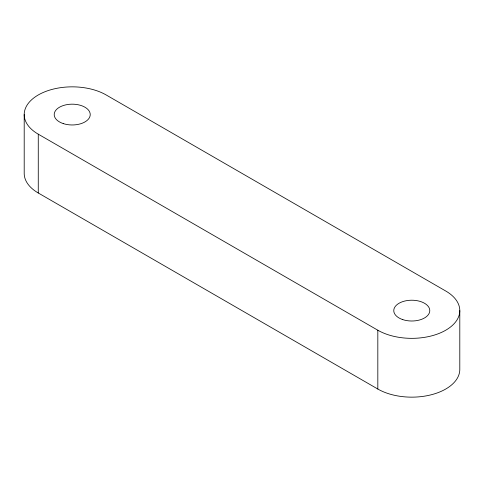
<?xml version="1.0" encoding="UTF-8"?>
<svg xmlns="http://www.w3.org/2000/svg" width="484" height="484" viewBox="0 0 484 484"><rect width="100%" height="100%" fill="white"/><g stroke="black" fill="none" stroke-linecap="round" stroke-linejoin="round"><path stroke-width="0.73" d="M38.266 134.177L377.822 330.221A48.019 27.727 0 0 0 445.734 330.221A48.019 27.727 0 0 0 445.734 291.011L106.177 94.967A48.019 27.727 0 0 0 38.266 94.967A48.019 27.727 0 0 0 38.266 134.177L38.266 192.989L377.822 389.033A48.019 27.727 0 0 0 430.155 395.041A48.019 27.727 0 0 0 459.8 369.425L459.8 310.613M377.822 330.221L377.822 389.033M24.2 114.575L24.2 173.387A48.019 27.727 0 0 0 38.266 192.989M63.216 123.577A18.005 10.394 0 0 0 90.23 114.575A18.005 10.394 0 0 0 63.216 105.566A18.005 10.394 0 0 0 63.216 123.577M402.773 319.615A18.005 10.394 0 0 0 429.786 310.613A18.005 10.394 0 0 0 402.773 301.611A18.005 10.394 0 0 0 402.773 319.615"/></g></svg>
